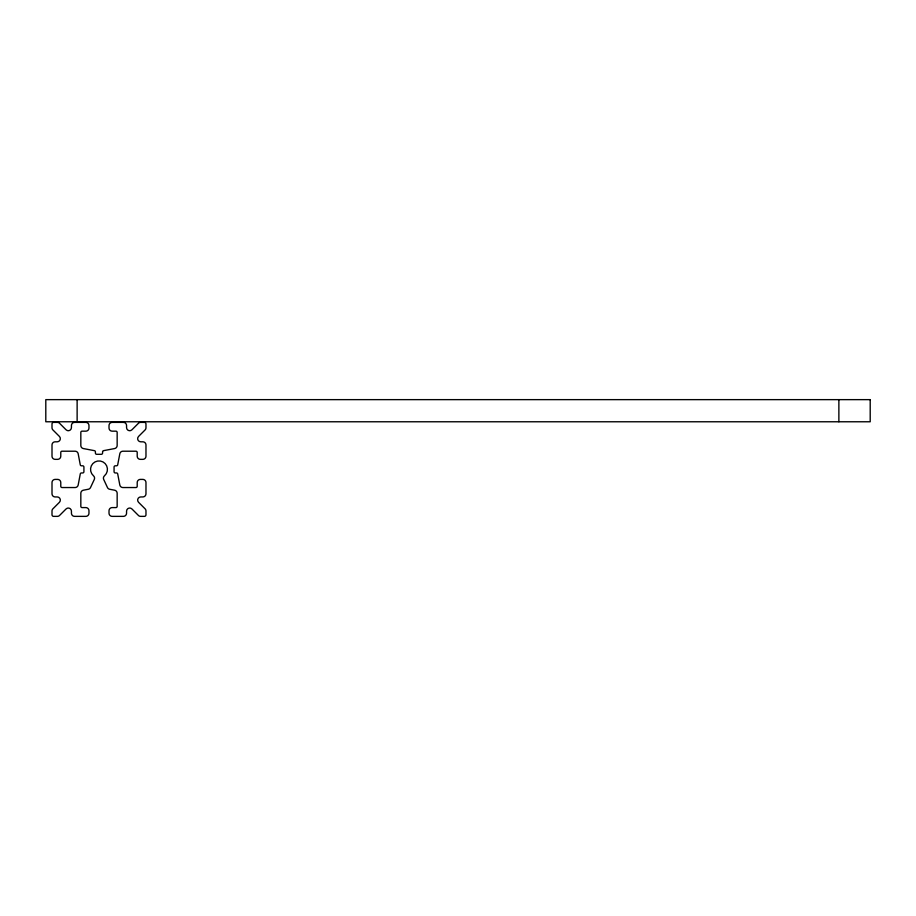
<?xml version="1.0" encoding="UTF-8"?>
<svg xmlns="http://www.w3.org/2000/svg" width="916" height="916" viewBox="0 0 916 916"><rect width="100%" height="100%" fill="white"/><g stroke="black" fill="none" stroke-linecap="round" stroke-linejoin="round"><path stroke-width="1.37" d="M838.873 399.639L838.873 421.772M77.127 399.639L77.127 421.772M102.581 451.737L102.581 453.054A1.248 1.248 0 0 1 101.321 454.302L96.672 454.302A1.248 1.248 0 0 1 95.413 453.054L95.401 451.737A1.248 1.248 0 0 0 94.531 450.683L83.379 448.565A3.137 3.137 0 0 1 80.826 445.485L80.826 432.421A1.248 1.248 0 0 1 82.085 431.161L85.841 431.161A3.137 3.137 0 0 0 88.967 428.035L88.967 425.528A3.137 3.137 0 0 0 85.841 422.39L74.562 422.39A3.137 3.137 0 0 0 71.437 425.528L71.437 427.612A3.137 3.137 0 0 1 66.089 429.822L59.574 423.306A3.137 3.137 0 0 0 57.353 422.39L53.575 422.39A1.569 1.569 0 0 0 52.006 423.959L52.006 427.738A3.137 3.137 0 0 0 52.933 429.959L59.437 436.463A3.137 3.137 0 0 1 57.227 441.81L55.143 441.81A3.137 3.137 0 0 0 52.006 444.947L52.006 456.225A3.137 3.137 0 0 0 55.143 459.351L57.651 459.351A3.137 3.137 0 0 0 60.777 456.225L60.777 452.458A1.248 1.248 0 0 1 62.036 451.21L75.101 451.21A3.137 3.137 0 0 1 78.181 453.764L80.264 464.778A1.248 1.248 0 0 0 81.501 465.797L82.669 465.797A1.248 1.248 0 0 1 83.917 467.046L83.917 471.706A1.248 1.248 0 0 1 82.669 472.954L81.352 472.965A1.248 1.248 0 0 0 80.299 473.835L78.181 484.999A3.137 3.137 0 0 1 75.101 487.541L62.036 487.541A1.248 1.248 0 0 1 60.777 486.293L60.777 482.526A3.137 3.137 0 0 0 57.651 479.4L55.143 479.4A3.137 3.137 0 0 0 52.006 482.526L52.006 493.804A3.137 3.137 0 0 0 55.143 496.941L57.227 496.941A3.137 3.137 0 0 1 59.437 502.289L52.933 508.792A3.137 3.137 0 0 0 52.006 511.014L52.006 514.792A1.569 1.569 0 0 0 53.575 516.361L57.353 516.361A3.137 3.137 0 0 0 59.574 515.445L66.089 508.93A3.137 3.137 0 0 1 71.437 511.151L71.437 513.223A3.137 3.137 0 0 0 74.562 516.361L85.841 516.361A3.137 3.137 0 0 0 88.967 513.223L88.967 510.716A3.137 3.137 0 0 0 85.841 507.59L82.085 507.59A1.248 1.248 0 0 1 80.826 506.342L80.826 493.266A3.137 3.137 0 0 1 83.379 490.197L88.279 489.259A3.137 3.137 0 0 0 90.535 487.507L94.279 479.492A3.137 3.137 0 0 0 93.478 475.793A8.462 8.462 0 0 1 92.871 463.553A8.462 8.462 0 0 1 105.122 463.553A8.462 8.462 0 0 1 104.504 475.793A3.137 3.137 0 0 0 103.714 479.492L107.447 487.507A3.137 3.137 0 0 0 109.702 489.259L114.614 490.197A3.137 3.137 0 0 1 117.156 493.266L117.156 506.342A1.248 1.248 0 0 1 115.908 507.59L112.153 507.59A3.137 3.137 0 0 0 109.015 510.716L109.015 513.223A3.137 3.137 0 0 0 112.153 516.361L123.431 516.361A3.137 3.137 0 0 0 126.557 513.223L126.557 511.151A3.137 3.137 0 0 1 131.904 508.93L138.419 515.445A3.137 3.137 0 0 0 140.629 516.361L144.407 516.361A1.569 1.569 0 0 0 145.976 514.792L145.976 511.014A3.137 3.137 0 0 0 145.06 508.792L138.545 502.289A3.137 3.137 0 0 1 140.766 496.941L142.85 496.941A3.137 3.137 0 0 0 145.976 493.804L145.976 482.526A3.137 3.137 0 0 0 142.85 479.4L140.343 479.4A3.137 3.137 0 0 0 137.205 482.526L137.205 486.293A1.248 1.248 0 0 1 135.957 487.541L122.893 487.541A3.137 3.137 0 0 1 119.813 484.999L117.683 473.835A1.248 1.248 0 0 0 116.492 472.954L115.324 472.954A1.248 1.248 0 0 1 114.065 471.706L114.065 467.046A1.248 1.248 0 0 1 115.324 465.797L116.63 465.786A1.248 1.248 0 0 0 117.683 464.916L119.813 453.764A3.137 3.137 0 0 1 122.893 451.21L135.957 451.21A1.248 1.248 0 0 1 137.205 452.458L137.205 456.225A3.137 3.137 0 0 0 140.343 459.351L142.85 459.351A3.137 3.137 0 0 0 145.976 456.225L145.976 444.947A3.137 3.137 0 0 0 142.85 441.81L140.766 441.81A3.137 3.137 0 0 1 138.545 436.463L145.06 429.959A3.137 3.137 0 0 0 145.976 427.738L145.976 423.959A1.569 1.569 0 0 0 144.407 422.39L140.629 422.39A3.137 3.137 0 0 0 138.419 423.306L131.904 429.822A3.137 3.137 0 0 1 126.557 427.612L126.557 425.528A3.137 3.137 0 0 0 123.431 422.39L112.153 422.39A3.137 3.137 0 0 0 109.015 425.528L109.015 428.035A3.137 3.137 0 0 0 112.153 431.161L115.908 431.161A1.248 1.248 0 0 1 117.156 432.421L117.156 445.485A3.137 3.137 0 0 1 114.614 448.565L103.6 450.649A1.248 1.248 0 0 0 102.581 451.737M870.2 399.639L45.8 399.639L45.8 421.772L870.2 421.772L870.2 399.639"/></g></svg>
